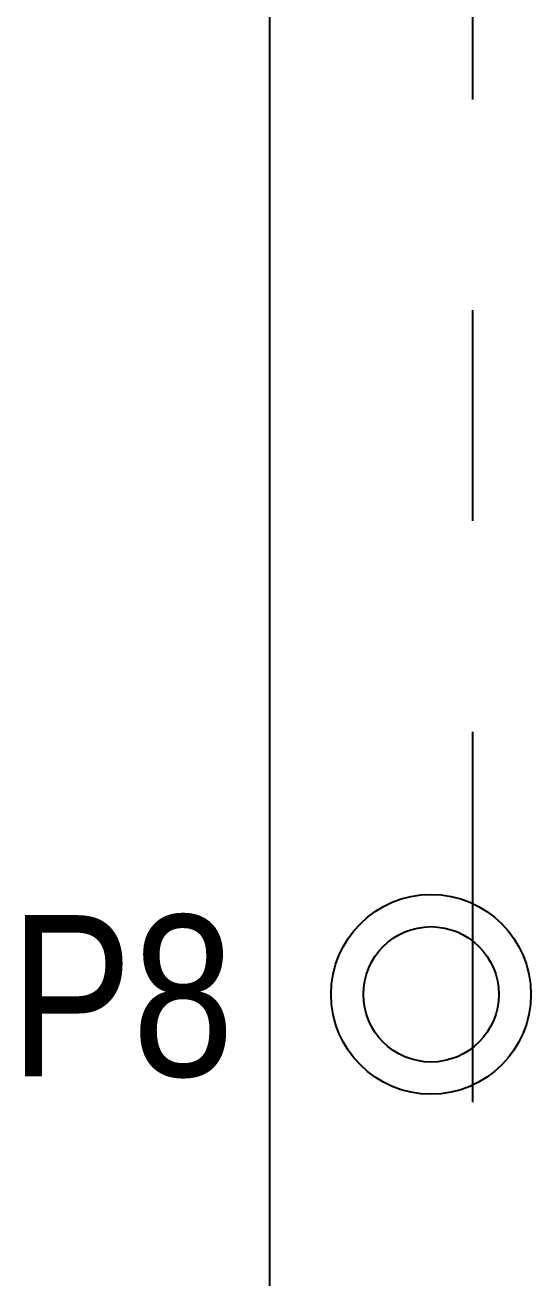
# Model space of a CAD drawing. Header units: millimetres. Extents: x 0 to 1189, y 0 to 841.
# Drawn here: x 79.74 to 95.44, y 367.17 to 406.04 of the extents above; entities that cross this region are included whole.
import ezdxf

# ---------------------------------------------------------------- set-up
doc = ezdxf.new("R2010")
doc.units = ezdxf.units.MM
doc.header["$LTSCALE"] = 65.395
doc.linetypes.add('HIDDEN', pattern=[0.2, 0.1, -0.1])
doc.layers.get('0').update_dxf_attribs({"linetype": 'CONTINUOUS'})
doc.layers.add('DEFAULT_2', color=8, linetype='HIDDEN')
doc.styles.get("Standard").update_dxf_attribs({"font": 'txt', "width": 0.85})

msp = doc.modelspace()

# ---------------------------------------------------------------- linework, layer by layer
at = {"color": 3, "linetype": 'CONTINUOUS'}
msp.add_line((87.341, 346.466), (87.341, 602.266), dxfattribs=at)
at = {"color": 7, "linetype": 'CONTINUOUS'}
msp.add_line((93.641, 374.358), (93.641, 377.575), dxfattribs=at)
at = {"color": 3, "linetype": 'CONTINUOUS'}
msp.add_circle((92.341, 375.966), 3.1, dxfattribs=at)
at = {"color": 7, "linetype": 'CONTINUOUS'}
msp.add_circle((92.341, 375.966), 2.1, dxfattribs=at)
at = {"layer": 'DEFAULT_2', "color": 8, "linetype": 'HIDDEN'}
for p, q in [((93.641, 377.575), (93.641, 472.858)), ((93.641, 346.466), (93.641, 374.358))]:
    msp.add_line(p, q, dxfattribs=at)

# ---------------------------------------------------------------- texts
at = {"color": 2, "linetype": 'CONTINUOUS', "insert": (79.279, 378.423), "char_height": 5, "width": 8.5, "attachment_point": 1, "line_spacing_factor": 0.9}
msp.add_mtext('P8', dxfattribs=at)

doc.saveas('drawing.dxf')
